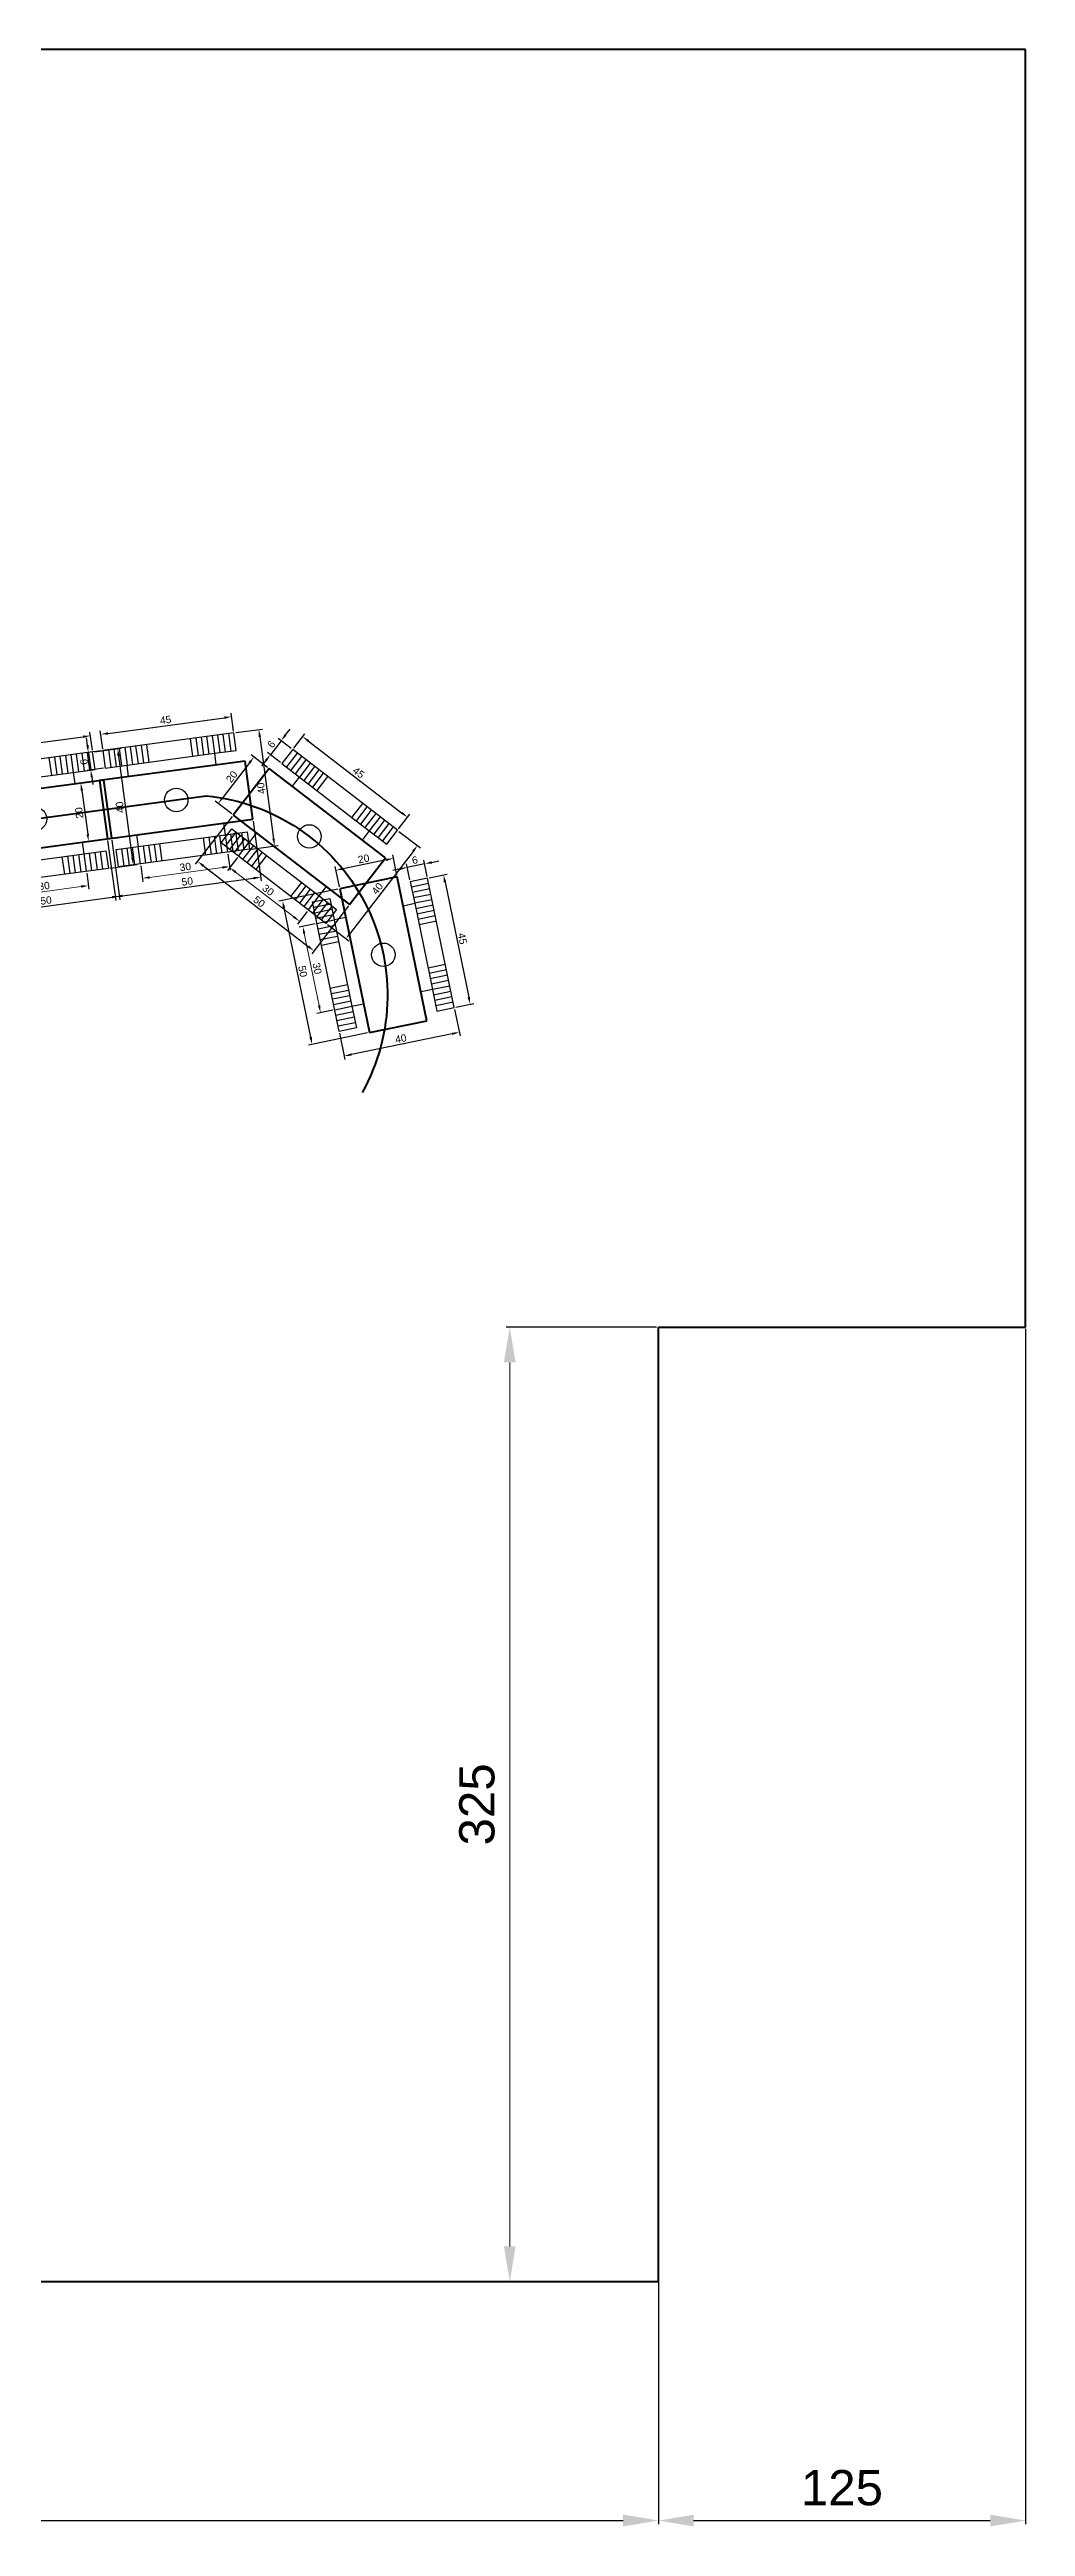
# Model space of a CAD drawing. Header units: millimetres. Extents: x 1874 to 2862, y 1454 to 2298.
# Drawn here: x 2530 to 2862, y 1454 to 2298 of the extents above; entities that cross this region are included whole.
import ezdxf
from ezdxf.enums import TextEntityAlignment as Align

# ---------------------------------------------------------------- set-up
doc = ezdxf.new("R2010")
doc.units = ezdxf.units.MM
for name, color, linetype, lineweight in [('Body', 1, 'Continuous', 50), ('Border', 5, 'Continuous', 70), ('Dimensions', 5, 'Continuous', 25), ('Path', 94, 'Continuous', 70)]:
    doc.layers.add(name, color=color, linetype=linetype, lineweight=lineweight)
doc.styles.get("Standard").update_dxf_attribs({"font": 'arial.ttf'})
doc.styles.add('TNR', font='times.ttf')
doc.dimstyles.new('ISO-25', dxfattribs={"dimtxt": 2.5, "dimasz": 2.5, "dimexe": 1.25, "dimexo": 0.625, "dimtad": 1, "dimtxsty": 'Standard', "dimcen": 2.5, "dimadec": 0, "dimazin": 0, "dimtfac": 1, "dimtmove": 0, "dimatfit": 3, "dimfxl": 1, "dimarcsym": 0})

# ---------------------------------------------------------------- blocks, each defined once
blk = doc.blocks.new('*D1')
at = {"layer": 'Defpoints', "color": 0, "transparency": 16777216}
for p in [(2062.03, 1537.58), (2737.03, 1537.58), (2737.03, 1456.24)]:
    blk.add_point(p, dxfattribs=at)
at = {"layer": 'Dimensions', "color": 0, "lineweight": -2, "transparency": 16777216}
for p, q in [((2062.03, 1536.96), (2062.03, 1454.99)), ((2737.03, 1536.96), (2737.03, 1454.99)), ((2074.03, 1456.24), (2725.03, 1456.24))]:
    blk.add_line(p, q, dxfattribs=at)
at = {"layer": 'Dimensions', "color": 0, "transparency": 16777216}
for points in [[(2074.03, 1458.24), (2074.03, 1454.24), (2062.03, 1456.24)], [(2725.03, 1458.24), (2725.03, 1454.24), (2737.03, 1456.24)]]:
    blk.add_solid(points, dxfattribs=at)
at = {"layer": 'Dimensions', "color": 0, "transparency": 16777216, "insert": (2399.53, 1467.36), "char_height": 12, "attachment_point": 5}
blk.add_mtext('675', dxfattribs=at)
blk = doc.blocks.new('*D3')
at = {"layer": 'Defpoints', "color": 0, "transparency": 16777216}
for p in [(2737.03, 1862.58), (2686.43, 1537.58), (2737.03, 1537.58)]:
    blk.add_point(p, dxfattribs=at)
at = {"layer": 'Dimensions', "color": 0, "lineweight": -2, "transparency": 16777216}
for p, q in [((2736.4, 1862.58), (2685.18, 1862.58)), ((2736.4, 1537.58), (2685.18, 1537.58))]:
    blk.add_line(p, q, dxfattribs=at)
at = {"layer": 'Dimensions', "color": 0, "lineweight": 5, "transparency": 16777216}
blk.add_line((2686.43, 1850.58), (2686.43, 1549.58), dxfattribs=at)
at = {"layer": 'Dimensions', "color": 0, "transparency": 16777216}
for points in [[(2684.43, 1850.58), (2688.43, 1850.58), (2686.43, 1862.58)], [(2684.43, 1549.58), (2688.43, 1549.58), (2686.43, 1537.58)]]:
    blk.add_solid(points, dxfattribs=at)
at = {"layer": 'Dimensions', "color": 0, "transparency": 16777216, "insert": (2675.3, 1700.08), "char_height": 12, "attachment_point": 5, "rotation": 90}
blk.add_mtext('325', dxfattribs=at)
blk = doc.blocks.new('*D4')
at = {"layer": 'Defpoints', "color": 0, "transparency": 16777216}
for p in [(2737.03, 1862.58), (2862.03, 1862.58), (2862.03, 1456.22)]:
    blk.add_point(p, dxfattribs=at)
at = {"layer": 'Dimensions', "color": 0, "lineweight": -2, "transparency": 16777216}
for p, q in [((2737.03, 1861.96), (2737.03, 1454.97)), ((2862.03, 1861.96), (2862.03, 1454.97)), ((2749.03, 1456.22), (2850.03, 1456.22))]:
    blk.add_line(p, q, dxfattribs=at)
at = {"layer": 'Dimensions', "color": 0, "transparency": 16777216}
for points in [[(2749.03, 1458.22), (2749.03, 1454.22), (2737.03, 1456.22)], [(2850.03, 1458.22), (2850.03, 1454.22), (2862.03, 1456.22)]]:
    blk.add_solid(points, dxfattribs=at)
at = {"layer": 'Dimensions', "color": 0, "transparency": 16777216, "insert": (2799.53, 1467.35), "char_height": 12, "attachment_point": 5}
blk.add_mtext('125', dxfattribs=at)
blk = doc.blocks.new('Robot1')
for p, q in [((22.5, 20), (-22.5, 20)), ((-22.5, 20), (-22.5, 14)), ((-20.62, 20), (-20.62, 14)), ((-18.75, 20), (-18.75, 14)), ((-16.87, 20), (-16.87, 14)), ((-15, 20), (-15, 14)), ((-13.12, 20), (-13.12, 14)), ((-11.25, 20), (-11.25, 14)), ((-9.37, 20), (-9.37, 14)), ((-7.5, 20), (-7.5, 14)), ((7.5, 20), (7.5, 14)), ((9.38, 20), (9.38, 14)), ((11.25, 20), (11.25, 14)), ((13.13, 20), (13.13, 14)), ((15, 20), (15, 14)), ((16.88, 20), (16.88, 14)), ((18.75, 20), (18.75, 14)), ((20.62, 20), (20.62, 14)), ((22.5, 14), (22.5, 20)), ((-22.5, 14), (-15, 14)), ((-15, 10), (-15, 14)), ((-15, 14), (15, 14)), ((15, 14), (15, 10)), ((15, 14), (22.5, 14)), ((-22.5, -20), (-22.5, -14)), ((-22.5, -14), (-15, -14)), ((-20.62, -20), (-20.62, -14)), ((-18.75, -20), (-18.75, -14)), ((-16.87, -20), (-16.87, -14)), ((-15, -10), (-15, -14)), ((-15, -14), (15, -14)), ((-15, -20), (-15, -14)), ((-13.12, -20), (-13.12, -14)), ((-11.25, -20), (-11.25, -14)), ((-9.37, -20), (-9.37, -14)), ((-7.5, -20), (-7.5, -14)), ((7.5, -20), (7.5, -14)), ((9.38, -20), (9.38, -14)), ((11.25, -20), (11.25, -14)), ((13.13, -20), (13.13, -14)), ((15, -14), (15, -10)), ((15, -14), (22.5, -14)), ((15, -20), (15, -14)), ((16.88, -20), (16.88, -14)), ((18.75, -20), (18.75, -14)), ((20.62, -20), (20.62, -14)), ((22.5, -14), (22.5, -20)), ((22.5, -20), (-22.5, -20))]:
    blk.add_line(p, q)
at = {"color": 7}
blk.add_circle((0, 0), 4, dxfattribs=at)
at = {"layer": 'Body'}
for p, q in [((-25, 10), (-25, -10)), ((25, 10), (-25, 10)), ((25, -10), (25, 10)), ((-25, -10), (25, -10))]:
    blk.add_line(p, q, dxfattribs=at)
at = {"layer": 'Dimensions'}
for p, q in [((-22.5, 20.62), (-22.5, 26.82)), ((-20, 25.57), (20, 25.57)), ((22.5, 20.62), (22.5, 26.82)), ((-23.12, 20), (-28.74, 20)), ((-27.49, 22.5), (-27.49, 25)), ((-27.49, 20), (-27.49, 14)), ((23.13, 20), (32.33, 20)), ((31.08, 17.5), (31.08, -17.5)), ((-25.62, 10), (-32.69, 10)), ((-23.12, 14), (-28.74, 14)), ((-27.49, 11.5), (-27.49, 9)), ((-31.44, 7.5), (-31.44, -7.5)), ((-25.62, -10), (-32.69, -10)), ((-25, -10.62), (-25, -31.16)), ((25, -10.62), (25, -31.16)), ((-15, -20.62), (-15, -26.16)), ((15, -20.62), (15, -26.16)), ((23.13, -20), (32.33, -20)), ((-22.5, -29.91), (22.5, -29.91))]:
    blk.add_line(p, q, dxfattribs=at)
at = {"layer": 'Dimensions', "lineweight": 9}
blk.add_line((-12.5, -24.91), (12.5, -24.91), dxfattribs=at)
at = {"layer": 'Dimensions'}
for points in [[(-20, 25.99), (-20, 25.15), (-22.5, 25.57)], [(20, 25.99), (20, 25.15), (22.5, 25.57)], [(-27.91, 22.5), (-27.08, 22.5), (-27.49, 20)], [(30.67, 17.5), (31.5, 17.5), (31.08, 20)], [(-31.86, 7.5), (-31.03, 7.5), (-31.44, 10)], [(-27.91, 11.5), (-27.08, 11.5), (-27.49, 14)], [(-31.86, -7.5), (-31.03, -7.5), (-31.44, -10)], [(-12.5, -24.5), (-12.5, -25.33), (-15, -24.91)], [(12.5, -24.5), (12.5, -25.33), (15, -24.91)], [(30.67, -17.5), (31.5, -17.5), (31.08, -20)], [(-22.5, -29.49), (-22.5, -30.32), (-25, -29.91)], [(22.5, -29.49), (22.5, -30.32), (25, -29.91)]]:
    blk.add_solid(points, dxfattribs=at)
at = {"color": 7, "style": 'TNR', "flags": 2}
blk.add_attdef('ROBOT', text='', height=10, dxfattribs=at).set_placement((0.34, 32.1), align=Align.CENTER)
at = {"color": 7, "style": 'TNR', "flags": 1}
for tag, p in [('HEIGHT', (-51.74, -1.11)), ('WIDTH', (-6.68, -36.31))]:
    blk.add_attdef(tag, p, '', height=2.5, dxfattribs=at)
at = {"layer": 'Dimensions'}
for s, p in [('45', (-1.89, 26.24)), ('30', (-1.93, -24.24)), ('50', (-1.93, -29.24))]:
    blk.add_text(s, height=2.5, dxfattribs=at).set_placement(p)
for s, p in [('6', (-28.16, 16.04)), ('20', (-32.11, -1.91)), ('40', (30.41, -1.88))]:
    blk.add_text(s, height=2.5, rotation=90, dxfattribs=at).set_placement(p)

msp = doc.modelspace()

# ---------------------------------------------------------------- linework, layer by layer
at = {"layer": 'Border'}
for p, q in [((2862.025, 2297.583), (2062.025, 2297.583)), ((2862.025, 1862.583), (2862.025, 2297.583)), ((2737.025, 1537.583), (2737.025, 1862.583)), ((2737.025, 1862.583), (2862.025, 1862.583)), ((2062.025, 1537.583), (2737.025, 1537.583))]:
    msp.add_line(p, q, dxfattribs=at)
at = {"layer": 'Path'}
msp.add_lwpolyline([(2236.224, 1996.723), (2583.089, 2043.458, -0.5412697), (2636.156, 1942.412)], format="xyb", dxfattribs=at)

# ---------------------------------------------------------------- block references
at = {"color": 7}
for p, rotation in [((2572.864, 2042.08), 7.673520136094987), ((2524.773, 2035.6), 7.673520136094987), ((2618.175, 2029.636), 322.4396761945482), ((2643.381, 1989.367), 281.6481963261415)]:
    msp.add_blockref('Robot1', p, dxfattribs=dict(at, rotation=rotation))

# ---------------------------------------------------------------- dimensions: what is measured, and where the dimension line sits
at = {"layer": 'Dimensions'}
dim = msp.add_linear_dim(base=(2686.433, 1537.583), p1=(2737.025, 1862.583), p2=(2737.025, 1537.583), angle=90, dimstyle='ISO-25', override={"dimtxt": 12, "dimasz": 12, "dimgap": 5, "dimlwd": 5}, dxfattribs=at)
dim.commit()
dim.dimension.update_dxf_attribs({"geometry": '*D3', "text_midpoint": (2675.302, 1700.083)})
for base, p1, p2, override, picture, middle in [((2862.025, 1456.22), (2737.025, 1862.583), (2862.025, 1862.583), {"dimtxt": 12, "dimasz": 12, "dimgap": 5}, '*D4', (2799.525, 1456.22)), ((2737.025, 1456.236), (2062.025, 1537.583), (2737.025, 1537.583), {"dimscale": 0, "dimtxt": 12, "dimasz": 12, "dimgap": 5}, '*D1', (2399.525, 1456.236))]:
    dim = msp.add_linear_dim(base=base, p1=p1, p2=p2, dimstyle='ISO-25', override=override, dxfattribs=at)
    dim.commit()
    dim.dimension.update_dxf_attribs({"geometry": picture, "text_midpoint": middle, "dimtype": 160})

doc.saveas('drawing.dxf')
